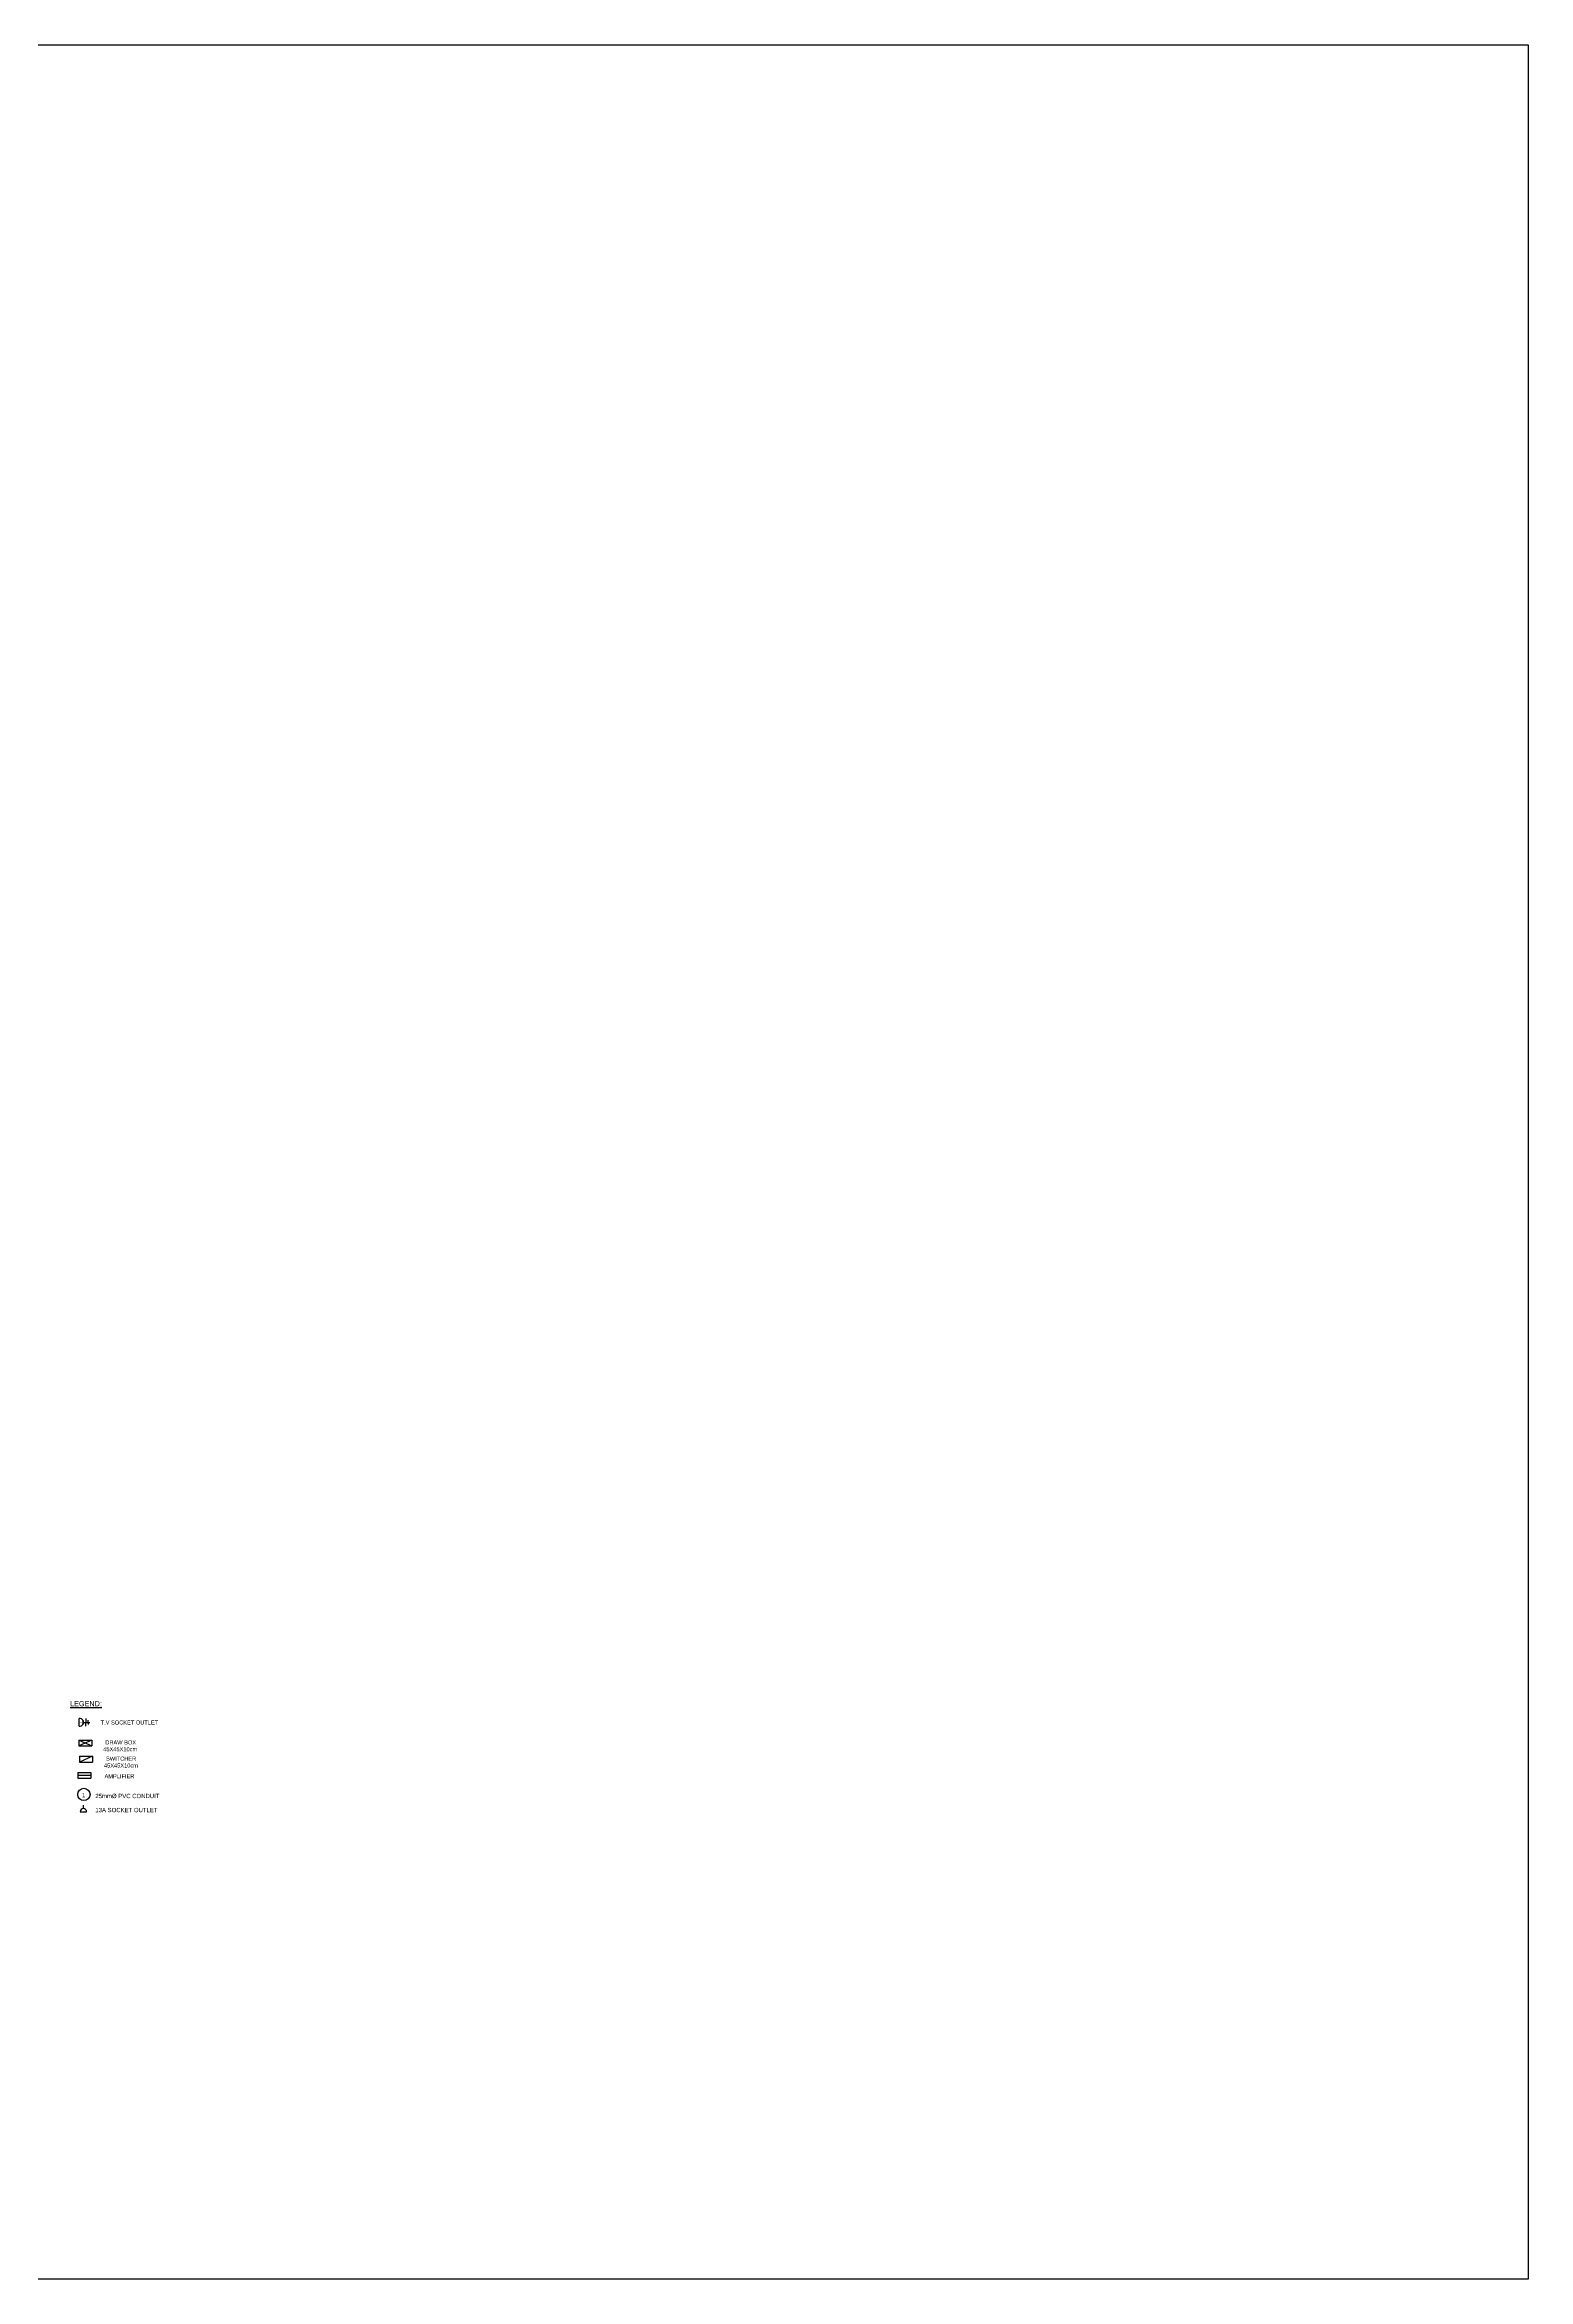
# Model space of a CAD drawing. Header units: inches. Extents: x 1217570 to 1674444, y 326920 to 480291.
# Drawn here: x 1572640 to 1674444, y 326920 to 480291 of the extents above; entities that cross this region are included whole.
import ezdxf

# ---------------------------------------------------------------- set-up
doc = ezdxf.new("R2010")
doc.units = ezdxf.units.IN
doc.header["$MEASUREMENT"] = 0
for name, color, linetype in [('TE-TX', 2, 'Continuous'), ('TV', 31, 'Continuous'), ('TVTXT', 2, 'Continuous'), ('wall pod', 7, 'Continuous')]:
    doc.layers.add(name, color=color, linetype=linetype)
doc.styles.add('M1', font='multplno.shx', dxfattribs={"height": 0.2})

# ---------------------------------------------------------------- blocks, each defined once
blk = doc.blocks.new('TV')
at = {"layer": 'TV'}
for p, q in [((-0.18, 0.3), (0, 0.3)), ((0.18, 0), (-0.18, 0)), ((0, 0.41), (-0.1, 0.41)), ((0, 0.2), (0, 0.48)), ((0, 0.41), (0.1, 0.41)), ((0.18, 0.3), (0, 0.3))]:
    blk.add_line(p, q, dxfattribs=at)
blk.add_arc((0, 0.02), 0.18, 353.2356, 186.7644, dxfattribs=at)

msp = doc.modelspace()

# ---------------------------------------------------------------- linework, layer by layer
at = {"layer": 'TE-TX'}
msp.add_circle((1575330, 360197), 426, dxfattribs=at)
at = {"layer": 'TV'}
for p, q in [((1574971, 363926), (1575871, 363532)), ((1574971, 363926), (1575871, 363926)), ((1575871, 363926), (1574971, 363532)), ((1574971, 363926), (1574971, 363532)), ((1574971, 363532), (1575871, 363532)), ((1575871, 363926), (1575871, 363532)), ((1575023, 362814), (1575923, 362814)), ((1575923, 362814), (1575023, 362420)), ((1575023, 362814), (1575023, 362420)), ((1575023, 362420), (1575923, 362420)), ((1575923, 362814), (1575923, 362420)), ((1574907, 361706), (1575807, 361706)), ((1574907, 361706), (1574907, 361312)), ((1575807, 361509), (1574907, 361509)), ((1574907, 361312), (1575807, 361312)), ((1575807, 361706), (1575807, 361312)), ((1575079, 359008), (1575515, 359008)), ((1575297, 359226), (1575297, 359466))]:
    msp.add_line(p, q, dxfattribs=at)
msp.add_arc((1575297, 359008), 218, 0, 180, dxfattribs=at)
at = {"layer": 'wall pod', "ltscale": 100}
msp.add_lwpolyline([(1217570, 480291), (1674444, 480291), (1674444, 326920), (1217570, 326920)], close=True, dxfattribs=at)

# ---------------------------------------------------------------- block references
at = {"layer": 'TV', "linetype": 'Continuous', "xscale": 1500, "yscale": 1500, "zscale": 1500, "rotation": 270.0000000000059}
msp.add_blockref('TV', (1575009, 365146), dxfattribs=at)

# ---------------------------------------------------------------- texts
at = {"layer": 'TE-TX', "style": 'M1'}
for s, p in [('1', (1575205, 360007)), ('25mm%%c PVC CONDUIT', (1576117, 359944)), ('13A SOCKET OUTLET', (1576117, 358979))]:
    msp.add_text(s, height=297, dxfattribs=at).set_placement(p)
at = {"layer": 'TVTXT', "style": 'M1'}
for s, height, p in [('%%ULEGEND:', 360, (1574383, 366246)), ('T.V SOCKET OUTLET', 281.25, (1576480, 364998)), ('DRAW BOX', 281.2, (1576798, 363630)), ('45X45X10cm', 281.2, (1576655, 363160)), ('45X45X10cm', 281.2, (1576707, 362047)), ('SWITCHER', 281.2, (1576850, 362518)), ('AMPLIFIER', 281.2, (1576746, 361307))]:
    msp.add_text(s, height=height, dxfattribs=at).set_placement(p)
at = {"layer": 'TVTXT', "color": 2, "style": 'M1'}
msp.add_text('T', height=200, rotation=269.73394, dxfattribs=at).set_placement((1575033, 365230))

doc.saveas('drawing.dxf')
